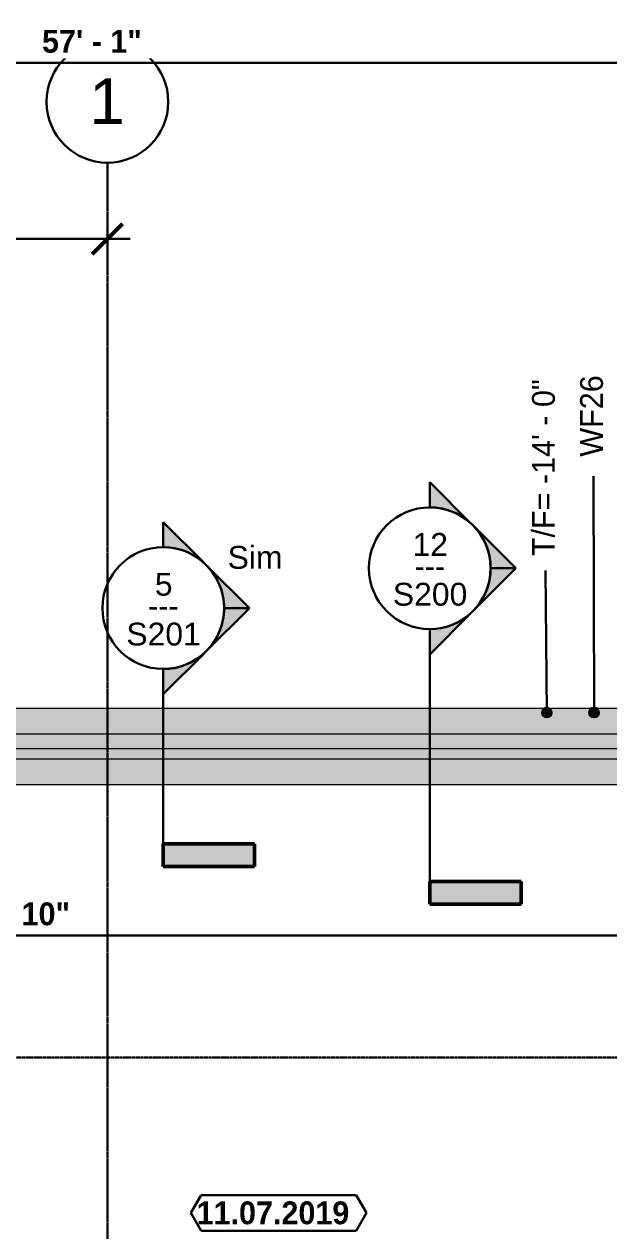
# Model space of a CAD drawing. Header units: inches. Extents: x -4164 to -1564, y 141 to 12367.
# Drawn here: x -3514.2 to -3283.6, y 11891.1 to 12367.1 of the extents above; entities that cross this region are included whole.
import ezdxf

# ---------------------------------------------------------------- set-up
doc = ezdxf.new("R2010")
doc.units = ezdxf.units.IN
doc.header["$MEASUREMENT"] = 0
doc.linetypes.add('Dash Dot 3_16_', pattern=[0.3125, 0.1875, -0.0625, 0, -0.0625])
doc.linetypes.add('Grid Line 1_2_', pattern=[0.875, 0.5, -0.125, 0.125, -0.125])
for name, color, linetype, lineweight in [('A-ANNO-DIMS', 211, 'Continuous', 9), ('A-ANNO-DIMS-96', 211, 'Continuous', 9), ('A-ANNO-SYMB', 150, 'Continuous', 9), ('G-ANNO-REVC-IDEN', 71, 'Continuous', 30), ('G-ANNO-SYMB', 111, 'Continuous', 30), ('S-FNDN', 32, 'Continuous', 13), ('S-FNDN-IDEN', 2, 'Continuous', 30), ('S-GRID', 1, 'Continuous', 9), ('S-GRID-IDEN', 1, 'Continuous', 30)]:
    doc.layers.add(name, color=color, linetype=linetype, lineweight=lineweight)
doc.styles.add('Arial_1', font='arial.ttf', dxfattribs={"height": 18})
doc.styles.add('Arial_3', font='arial.ttf', dxfattribs={"height": 9})
doc.styles.add('Century Gothic', font='', dxfattribs={"height": 9})
doc.styles.add('Century Gothic_B', font='', dxfattribs={"height": 9})
doc.styles.get('Century Gothic').set_extended_font_data('Century Gothic')
doc.styles.get('Century Gothic_B').set_extended_font_data('Century Gothic', bold=True)
doc.dimstyles.new('OD__1_4__Tol__', dxfattribs={"dimscale": 12, "dimtxt": 9.397514, "dimasz": 1, "dimexe": 0.75, "dimexo": 0.5, "dimgap": 0.125, "dimtad": 1, "dimrnd": 0.25, "dimzin": 1, "dimdsep": 46, "dimlunit": 4, "dimtxsty": 'Century Gothic_B', "dimblk1": 'OBLIQUE', "dimblk2": 'OBLIQUE', "dimsah": 1, "dimcen": 0.09, "dimdle": 0.75, "dimazin": 0, "dimtfac": 1, "dimtdec": 4, "dimtix": 1, "dimtmove": 0, "dimatfit": 3, "dimfxl": 1, "dimtvp": 1, "dimtfill": 1, "dimfrac": 2, "dimtolj": 1, "dimtzin": 0, "dimlwd": 30, "dimlwe": 30, "dimarcsym": 2})

# ---------------------------------------------------------------- blocks, each defined once
blk = doc.blocks.new('Grid - Grid Head - Circle-1738874-FOUNDATION PLAN')
at = {"layer": 'S-GRID-IDEN'}
for start, end in [(360, 180), (180, 360)]:
    blk.add_arc((0, 0), 0.25, start, end, dxfattribs=at)
blk = doc.blocks.new('DIMBLOCK15-FOUNDATION PLAN')
at = {"layer": 'A-ANNO-DIMS-96', "lineweight": 30}
for p, q in [((-3619.89, 12230.89), (-3619.89, 12291.33)), ((-3481.32, 12284.82), (-3481.32, 12273.33)), ((-3481.32, 12282.33), (-3481.32, 12284.82)), ((-3628.89, 12282.33), (-3472.32, 12282.33)), ((-3619.89, 12282.33), (-3619.89, 12230.89))]:
    blk.add_line(p, q, dxfattribs=at)
at = {"layer": 'A-ANNO-DIMS-96', "lineweight": 50}
for p, q in [((-3619.89, 12282.33), (-3613.89, 12288.33)), ((-3481.32, 12282.33), (-3475.32, 12288.33)), ((-3619.89, 12282.33), (-3625.89, 12276.33)), ((-3481.32, 12282.33), (-3487.32, 12276.33))]:
    blk.add_line(p, q, dxfattribs=at)
at = {"layer": 'A-ANNO-DIMS-96', "color": 0, "lineweight": 30, "insert": (-3582.61, 12295.37), "char_height": 9, "width": 76.7911, "attachment_point": 1, "line_spacing_factor": 0.984502, "style": 'Century Gothic_B', "bg_fill": 3, "box_fill_scale": 1.25, "bg_fill_color": 256, "bg_fill_true_color": 13158600, "bg_fill_transparency": 0}
blk.add_mtext('11\' - 6 1/2"', dxfattribs=at)
blk = doc.blocks.new('_Oblique')
at = {"color": 0, "linetype": 'ByBlock', "lineweight": -2}
blk.add_line((-0.5, -0.5), (0.5, 0.5), dxfattribs=at)
blk = doc.blocks.new('Drafting View - 3_32_ x 3_8_-1738294-FOUNDATION PLAN')
at = {"layer": 'G-ANNO-SYMB', "lineweight": 9}
blk.add_hatch(color=256, dxfattribs=at).paths.add_polyline_path([(0, 0.375), (0, 0), (-0.09375, 0), (-0.09375, 0.375)], flags=0)
at = {"layer": 'G-ANNO-SYMB', "lineweight": 50}
for p, q in [((0, 0.375), (-0.09375, 0.375)), ((-0.09375, 0.375), (-0.09375, 0)), ((0, 0), (0, 0.375)), ((-0.09375, 0), (0, 0))]:
    blk.add_line(p, q, dxfattribs=at)
blk = doc.blocks.new('Drafting View - Section Head - Filled-1738293-FOUNDATION PLAN')
at = {"layer": 'G-ANNO-SYMB', "lineweight": 9}
h = blk.add_hatch(color=256, dxfattribs=at)
edge = h.paths.add_edge_path(flags=0)
edge.add_line((-0.4268, 0.1768), (-0.25, 0.3536))
edge.add_line((-0.25, 0.3536), (-0.25, 0.25))
edge.add_arc((-0.25, 0), 0.25, 90, 135)
h = blk.add_hatch(color=256, dxfattribs=at)
edge = h.paths.add_edge_path(flags=0)
edge.add_arc((-0.25, 0), 0.25, 45, 90)
edge.add_line((-0.25, 0.25), (-0.25, 0.3536))
edge.add_line((-0.25, 0.3536), (-0.0732, 0.1768))
h = blk.add_hatch(color=256, dxfattribs=at)
edge = h.paths.add_edge_path(flags=0)
edge.add_arc((-0.25, 0), 0.2503, 137.9216, 180)
edge.add_line((-0.5003, 0), (-0.6036, 0))
edge.add_line((-0.6036, 0), (-0.4358, 0.1678))
h = blk.add_hatch(color=256, dxfattribs=at)
edge = h.paths.add_edge_path(flags=0)
edge.add_line((-0.0642, 0.1678), (0.1036, 0))
edge.add_line((0.1036, 0), (0.0003, 0))
edge.add_arc((-0.25, 0), 0.2503, 0, 42.0784)
at = {"layer": 'G-ANNO-SYMB'}
for p, q in [((-0.25, 0.3536), (-0.4268, 0.1768)), ((-0.25, 0.25), (-0.25, 0.3536)), ((-0.0732, 0.1768), (-0.25, 0.3536)), ((-0.25, 0.3536), (-0.25, 0.25)), ((-0.4358, 0.1678), (-0.6036, 0)), ((0.1036, 0), (-0.0642, 0.1678)), ((-0.6036, 0), (-0.5003, 0)), ((0.0003, 0), (0.1036, 0))]:
    blk.add_line(p, q, dxfattribs=at)
for centre, radius, start, end in [((-0.2503, 0), 0.25, 360, 180), ((-0.25, 0), 0.25, 90, 135), ((-0.25, 0), 0.25, 45, 90), ((-0.25, 0), 0.2503, 137.9216, 180), ((-0.25, 0), 0.2503, 0, 42.0784), ((-0.2503, 0), 0.25, 180, 360)]:
    blk.add_arc(centre, radius, start, end, dxfattribs=at)
blk = doc.blocks.new('DIMBLOCK34-FOUNDATION PLAN')
at = {"layer": 'A-ANNO-DIMS-96', "lineweight": 30}
for p, q in [((-3829.32, 11550.19), (-3829.32, 12016.64)), ((-3207.32, 11789.19), (-3207.32, 12016.64)), ((-3838.32, 12007.64), (-3198.32, 12007.64)), ((-3829.32, 12007.64), (-3829.32, 11550.19)), ((-3207.32, 12007.64), (-3207.32, 11789.19))]:
    blk.add_line(p, q, dxfattribs=at)
at = {"layer": 'A-ANNO-DIMS-96', "lineweight": 50}
for p, q in [((-3829.32, 12007.64), (-3823.32, 12013.64)), ((-3207.32, 12007.64), (-3201.32, 12013.64)), ((-3829.32, 12007.64), (-3835.32, 12001.64)), ((-3207.32, 12007.64), (-3213.32, 12001.64))]:
    blk.add_line(p, q, dxfattribs=at)
at = {"layer": 'A-ANNO-DIMS-96', "color": 0, "lineweight": 30, "insert": (-3542.12, 12020.67), "char_height": 9, "width": 57.1011, "attachment_point": 1, "line_spacing_factor": 0.984502, "style": 'Century Gothic_B', "bg_fill": 3, "box_fill_scale": 1.25, "bg_fill_color": 256, "bg_fill_true_color": 13158600, "bg_fill_transparency": 0}
blk.add_mtext('51\' - 10"', dxfattribs=at)
blk = doc.blocks.new('DIMBLOCK37-FOUNDATION PLAN')
at = {"layer": 'A-ANNO-DIMS-96', "lineweight": 30}
for p, q in [((-3829.32, 12093.19), (-3829.32, 12360.78)), ((-3144.32, 12165.19), (-3144.32, 12360.78)), ((-3838.32, 12351.78), (-3144.32, 12351.78)), ((-3829.32, 12351.78), (-3829.32, 12093.19)), ((-3144.32, 12351.78), (-3144.32, 12165.19))]:
    blk.add_line(p, q, dxfattribs=at)
at = {"layer": 'A-ANNO-DIMS-96', "lineweight": 50}
for p, q in [((-3829.32, 12351.78), (-3823.32, 12357.78)), ((-3144.32, 12351.78), (-3138.32, 12357.78)), ((-3829.32, 12351.78), (-3835.32, 12345.78)), ((-3144.32, 12351.78), (-3150.32, 12345.78))]:
    blk.add_line(p, q, dxfattribs=at)
at = {"layer": 'A-ANNO-DIMS-96', "color": 0, "lineweight": 30, "insert": (-3507.11, 12364.81), "char_height": 9, "width": 48.6881, "attachment_point": 1, "line_spacing_factor": 0.984502, "style": 'Century Gothic_B', "bg_fill": 3, "box_fill_scale": 1.25, "bg_fill_color": 256, "bg_fill_true_color": 13158600, "bg_fill_transparency": 0}
blk.add_mtext('57\' - 1"', dxfattribs=at)
blk = doc.blocks.new('Section - 3_32_ x 3_8_-1738294-FOUNDATION PLAN')
at = {"layer": 'G-ANNO-SYMB', "lineweight": 9}
blk.add_hatch(color=256, dxfattribs=at).paths.add_polyline_path([(0, 0.375), (0, 0), (-0.09375, 0), (-0.09375, 0.375)], flags=0)
at = {"layer": 'G-ANNO-SYMB', "lineweight": 50}
for p, q in [((0, 0.375), (-0.09375, 0.375)), ((-0.09375, 0.375), (-0.09375, 0)), ((0, 0), (0, 0.375)), ((-0.09375, 0), (0, 0))]:
    blk.add_line(p, q, dxfattribs=at)
blk = doc.blocks.new('Section - Section Head - Filled-1738293-FOUNDATION PLAN')
at = {"layer": 'G-ANNO-SYMB', "lineweight": 9}
h = blk.add_hatch(color=256, dxfattribs=at)
edge = h.paths.add_edge_path(flags=0)
edge.add_line((-0.4268, 0.1768), (-0.25, 0.3536))
edge.add_line((-0.25, 0.3536), (-0.25, 0.25))
edge.add_arc((-0.25, 0), 0.25, 90, 135)
h = blk.add_hatch(color=256, dxfattribs=at)
edge = h.paths.add_edge_path(flags=0)
edge.add_arc((-0.25, 0), 0.25, 45, 90)
edge.add_line((-0.25, 0.25), (-0.25, 0.3536))
edge.add_line((-0.25, 0.3536), (-0.0732, 0.1768))
h = blk.add_hatch(color=256, dxfattribs=at)
edge = h.paths.add_edge_path(flags=0)
edge.add_arc((-0.25, 0), 0.2503, 137.9216, 180)
edge.add_line((-0.5003, 0), (-0.6036, 0))
edge.add_line((-0.6036, 0), (-0.4358, 0.1678))
h = blk.add_hatch(color=256, dxfattribs=at)
edge = h.paths.add_edge_path(flags=0)
edge.add_line((-0.0642, 0.1678), (0.1036, 0))
edge.add_line((0.1036, 0), (0.0003, 0))
edge.add_arc((-0.25, 0), 0.2503, 0, 42.0784)
at = {"layer": 'G-ANNO-SYMB'}
for p, q in [((-0.25, 0.3536), (-0.4268, 0.1768)), ((-0.25, 0.25), (-0.25, 0.3536)), ((-0.0732, 0.1768), (-0.25, 0.3536)), ((-0.25, 0.3536), (-0.25, 0.25)), ((-0.4358, 0.1678), (-0.6036, 0)), ((0.1036, 0), (-0.0642, 0.1678)), ((-0.6036, 0), (-0.5003, 0)), ((0.0003, 0), (0.1036, 0))]:
    blk.add_line(p, q, dxfattribs=at)
for centre, radius, start, end in [((-0.2503, 0), 0.25, 360, 180), ((-0.25, 0), 0.25, 90, 135), ((-0.25, 0), 0.25, 45, 90), ((-0.25, 0), 0.2503, 137.9216, 180), ((-0.25, 0), 0.2503, 0, 42.0784), ((-0.2503, 0), 0.25, 180, 360)]:
    blk.add_arc(centre, radius, start, end, dxfattribs=at)
blk = doc.blocks.new('Revision Tag - Revision Tag-1737979-FOUNDATION PLAN')
at = {"layer": 'G-ANNO-REVC-IDEN'}
for p, q in [((-0.3198, 0.0667), (-0.3623, -0.0068)), ((0.3163, 0.0667), (-0.3198, 0.0667)), ((0.3587, -0.0068), (0.3163, 0.0667)), ((-0.3623, -0.0068), (-0.3198, -0.0804)), ((0.3163, -0.0804), (0.3587, -0.0068)), ((-0.3198, -0.0804), (0.3163, -0.0804))]:
    blk.add_line(p, q, dxfattribs=at)

msp = doc.modelspace()

# ---------------------------------------------------------------- hatches: boundary and pattern name
at = {"layer": 'S-FNDN', "lineweight": 9}
h = msp.add_hatch(dxfattribs=at)
h.set_pattern_fill('FP_6', color=256, style=0, pattern_type=2)
h.set_pattern_definition([(50, (0, 0), (27.5427, -2.40992), [2.88, -31.68]), (355, (0, 0), (-5.327844, 28.884266), [2.304, -25.344]), (100.451, (2.295, -0.2), (22.215316, 26.47393), [2.448, -26.924]), (46.184, (0, 7.68), (40.981875, -6.35642), [4.32, -47.52]), (96.636, (3.415, 7.15), (35.89075, 37.40619), [3.671, -40.386]), (351.184, (0, 7.68), (35.89097, 37.40622), [3.456, -38.016]), (21, (3.84, 5.76), (22.921036, -15.46073), [2.88, -31.68]), (326, (3.84, 5.76), (9.34353, 27.84574), [2.304, -25.344]), (71.451, (5.75, 4.472), (32.26477, 12.38442), [2.448, -26.924]), (37.5, (0, 0), (0.466855, 12.782707), [1.267, -23.77, 1.267, -24.461, -25.44]), (37.5, (0, 0), (0.466855, 12.782707), [-50.765, 1.267, -24.173]), (7.5, (0, 0), (10.10159, 15.14509), [1.267, -13.402, 1.267, -23.194, -9.696]), (7.5, (0, 0), (10.10159, 15.14509), [-39.13, 1.267, -8.429]), (327.5, (-8.563, 0), (20.499161, -0.86578), [1.267, -8.333, 1.267, -28.685, -39.744]), (327.5, (-8.563, 0), (20.499161, -0.86578), [-39.552, 1.267, -38.477]), (317.5, (-12.403, 0), (22.39478, 3.844288), [1.267, -11.213, 1.267, -18.624, -28.224]), (317.5, (-12.403, 0), (22.39478, 3.844288), [-32.371, 1.267, -26.957])])
h.paths.add_polyline_path([(-3842.32374, 12067.1894), (-3829.32374, 12067.1894), (-3829.32374, 12087.1894), (-3144.32374, 12087.1894), (-3144.32374, 12097.1894), (-3842.32374, 12097.1894), (-3842.32374, 12079.20469)], flags=0)
h.paths.add_polyline_path([(-3806.32374, 12067.1894), (-3011.13624, 12067.1894), (-3011.13624, 12077.1894), (-3819.32374, 12077.1894), (-3819.32374, 12067.1894)], flags=0)
h.paths.add_polyline_path([(-3005.13624, 12067.1894), (-2873.76124, 12067.1894), (-2873.76124, 12077.1894), (-3005.13624, 12077.1894)], flags=0)
h.paths.add_polyline_path([(-2648.32374, 12067.1894), (-2640.32374, 12067.1894), (-2640.32374, 12077.1894), (-2867.76124, 12077.1894), (-2867.76124, 12067.1894), (-2694.32374, 12067.1894)], flags=0)
h.paths.add_polyline_path([(-2160.32374, 12067.1894), (-1968.32374, 12067.1894), (-1968.32374, 12077.1894), (-2520.32374, 12077.1894), (-2520.32374, 12067.1894), (-2186.32374, 12067.1894)], flags=0)
h.paths.add_polyline_path([(-2624.32374, 12067.1894), (-2528.32374, 12067.1894), (-2528.32374, 12077.1894), (-2632.32374, 12077.1894), (-2632.32374, 12067.1894)], flags=0)
h.paths.add_polyline_path([(-2704.32374, 12087.1894), (-2640.32374, 12087.1894), (-2640.32374, 12097.1894), (-2716.32374, 12097.1894), (-2716.32374, 12087.1894)], flags=0)
h.paths.add_polyline_path([(-2349.92374, 12087.1894), (-1968.32374, 12087.1894), (-1968.32374, 12097.1894), (-2632.32374, 12097.1894), (-2632.32374, 12087.1894), (-2352.25165, 12087.1894)], flags=0)
at = {"layer": 'S-FNDN'}
for points in [[(-3464.76415, 12081.1894), (-3021.92374, 12081.1894), (-3021.92374, 12087.1894), (-3636.32374, 12087.1894), (-3636.32374, 12081.1894), (-3502.52374, 12081.1894)], [(-3823.32374, 12077.1894), (-2186.32374, 12077.1894), (-2186.32374, 12081.1894), (-3823.32374, 12081.1894)]]:
    msp.add_hatch(color=256, dxfattribs=at).paths.add_polyline_path(points, flags=0)
at = {"layer": 'S-FNDN-IDEN'}
h = msp.add_hatch(color=256, dxfattribs=at)
edge = h.paths.add_edge_path(flags=0)
edge.add_arc((-3308.04098, 12095.58569), 1.875, 0, 360)
h = msp.add_hatch(color=256, dxfattribs=at)
edge = h.paths.add_edge_path(flags=0)
edge.add_arc((-3289.43051, 12095.58569), 1.875, 0, 360)

# ---------------------------------------------------------------- linework, layer by layer
at = {"layer": 'G-ANNO-SYMB'}
msp.add_line((-3354.1955, 12128.44799), (-3354.1955, 12028.94995), dxfattribs=at)
at = {"layer": 'S-FNDN', "color": 253}
for p, q in [((-3155.32374, 12097.1894), (-3842.32374, 12097.1894)), ((-3806.32374, 12067.1894), (-3032.13624, 12067.1894))]:
    msp.add_line(p, q, dxfattribs=at)
at = {"layer": 'S-FNDN'}
for p, q in [((-3829.32374, 12087.1894), (-2870.76124, 12087.1894)), ((-2983.52374, 12081.1894), (-3823.32374, 12081.1894)), ((-2640.32374, 12077.1894), (-3819.32374, 12077.1894))]:
    msp.add_line(p, q, dxfattribs=at)
at = {"layer": 'S-FNDN-IDEN'}
for p, q in [((-3289.43051, 12095.58569), (-3289.67618, 12188.71852)), ((-3308.04098, 12095.58569), (-3308.53232, 12151.51325))]:
    msp.add_line(p, q, dxfattribs=at)
for centre in [(-3308.04098, 12095.58569), (-3289.43051, 12095.58569)]:
    msp.add_circle(centre, 1.875, dxfattribs=at)
at = {"layer": 'S-GRID', "linetype": 'Grid Line 1_2_', "lineweight": 30}
msp.add_line((-3481.32374, 9772.6103), (-3481.32374, 12312.41399), dxfattribs=at)

# ---------------------------------------------------------------- block references
at = {"layer": 'G-ANNO-SYMB', "xscale": 95.99999999999994, "yscale": 95.99999999999994, "zscale": 95.99999999999994, "rotation": 269.9999999999996}
msp.add_blockref('Drafting View - Section Head - Filled-1738293-FOUNDATION PLAN', (-3354.1955, 12128.44799), dxfattribs=at)
at = {"layer": 'G-ANNO-SYMB', "extrusion": (0, 0, -1), "xscale": 95.99999999999994, "yscale": 95.99999999999994, "zscale": 95.99999999999994, "rotation": 90.00000000000053}
for name, p in [('Section - 3_32_ x 3_8_-1738294-FOUNDATION PLAN', (3459.30104, 12043.80873)), ('Drafting View - 3_32_ x 3_8_-1738294-FOUNDATION PLAN', (3354.1955, 12028.94995))]:
    msp.add_blockref(name, p, dxfattribs=at)
at = {"layer": 'S-GRID-IDEN', "xscale": 95.99999999999994, "yscale": 95.99999999999994, "zscale": 95.99999999999994}
msp.add_blockref('Grid - Grid Head - Circle-1738874-FOUNDATION PLAN', (-3481.32374, 12336.41399), dxfattribs=at)

# ---------------------------------------------------------------- texts
at = {"layer": 'G-ANNO-SYMB', "lineweight": 9, "char_height": 9, "attachment_point": 1}
for s, insert, width, style in [('12', (-3361.01254, 12166.35663), 16.968, 'Arial_3'), ('---', (-3360.16779, 12157.84994), 15.453, 'Century Gothic'), ('S200', (-3368.76057, 12146.72039), 35.754, 'Arial_3')]:
    msp.add_mtext(s, dxfattribs=dict(at, insert=insert, width=width, style=style))
at = {"layer": 'S-FNDN-IDEN', "lineweight": 9, "char_height": 9, "attachment_point": 1, "rotation": 90, "style": 'Century Gothic'}
for s, insert, width in [('WF26', (-3294.9135, 12196.46618), 39.39), ('T/F= -14\' - 0"', (-3313.89247, 12157.23469), 86.658)]:
    msp.add_mtext(s, dxfattribs=dict(at, insert=insert, width=width))
at = {"layer": 'S-GRID-IDEN', "lineweight": 9, "insert": (-3488.45276, 12345.70193), "char_height": 18, "width": 16.968, "attachment_point": 1, "style": 'Arial_1'}
msp.add_mtext('1', dxfattribs=at)

# ---------------------------------------------------------------- next in the draw order: dimensions: what is measured, and where the dimension line sits
at = {"layer": 'A-ANNO-DIMS', "lineweight": 30}
for base, p1, p2, override, picture, middle in [((-3481.32374, 12282.33027), (-3619.89418, 12224.89147), (-3481.32374, 12290.81555), {"dimpost": '<>', "dimfxl": 153.452764}, 'DIMBLOCK15-FOUNDATION PLAN', (-3550.60896, 12289.26025)), ((-3207.32374, 12007.63729), (-3829.32374, 11544.1894), (-3207.32374, 11783.1894), {"dimpost": '<>', "dimfxl": 666.337002}, 'DIMBLOCK34-FOUNDATION PLAN', (-3518.32374, 12013.86367))]:
    dim = msp.add_linear_dim(base=base, p1=p1, p2=p2, dimstyle='OD__1_4__Tol__', override=override, dxfattribs=at)
    dim.commit()
    dim.dimension.update_dxf_attribs({"geometry": picture, "text_midpoint": middle})

# ---------------------------------------------------------------- next in the draw order: linework, layer by layer
at = {"layer": 'A-ANNO-SYMB', "linetype": 'Dash Dot 3_16_', "lineweight": 30}
msp.add_line((-3063.4519, 11959.4587), (-3948.56058, 11959.4587), dxfattribs=at)

# ---------------------------------------------------------------- next in the draw order: block references
at = {"layer": 'G-ANNO-REVC-IDEN', "xscale": 95.99999999999994, "yscale": 95.99999999999994, "zscale": 95.99999999999994}
msp.add_blockref('Revision Tag - Revision Tag-1737979-FOUNDATION PLAN', (-3413.60077, 11898.84459), dxfattribs=at)

# ---------------------------------------------------------------- next in the draw order: texts
at = {"layer": 'G-ANNO-REVC-IDEN', "lineweight": 9, "insert": (-3446.15192, 11902.73835), "char_height": 9, "width": 78.78, "attachment_point": 1, "style": 'Century Gothic_B'}
msp.add_mtext('11.07.2019', dxfattribs=at)

# ---------------------------------------------------------------- next in the draw order: dimensions: what is measured, and where the dimension line sits
at = {"layer": 'A-ANNO-DIMS', "lineweight": 30}
dim = msp.add_linear_dim(base=(-3144.32374, 12351.77837), p1=(-3829.32374, 12087.1894), p2=(-3144.32374, 12159.1894), dimstyle='OD__1_4__Tol__', override={"dimpost": '<>', "dimfxl": 688.773548}, dxfattribs=at)
dim.commit()
dim.dimension.update_dxf_attribs({"geometry": 'DIMBLOCK37-FOUNDATION PLAN', "text_midpoint": (-3486.82374, 12357.89156)})

# ---------------------------------------------------------------- next in the draw order: linework, layer by layer
at = {"layer": 'G-ANNO-SYMB'}
msp.add_line((-3459.30104, 12112.7347), (-3459.30104, 12043.80873), dxfattribs=at)

# ---------------------------------------------------------------- next in the draw order: block references
at = {"layer": 'G-ANNO-SYMB', "xscale": 95.99999999999994, "yscale": 95.99999999999994, "zscale": 95.99999999999994, "rotation": 269.9999999999996}
msp.add_blockref('Section - Section Head - Filled-1738293-FOUNDATION PLAN', (-3459.30104, 12112.7347), dxfattribs=at)

# ---------------------------------------------------------------- next in the draw order: texts
at = {"layer": 'G-ANNO-SYMB', "lineweight": 9, "char_height": 9, "attachment_point": 1}
for s, insert, width, style in [('Sim', (-3433.92006, 12161.27505), 26.664, 'Arial_3'), ('5', (-3462.62202, 12150.64334), 8.484, 'Arial_3'), ('---', (-3465.27333, 12142.13664), 15.453, 'Century Gothic'), ('S201', (-3473.86611, 12131.00709), 35.754, 'Arial_3')]:
    msp.add_mtext(s, dxfattribs=dict(at, insert=insert, width=width, style=style))

doc.saveas('drawing.dxf')
